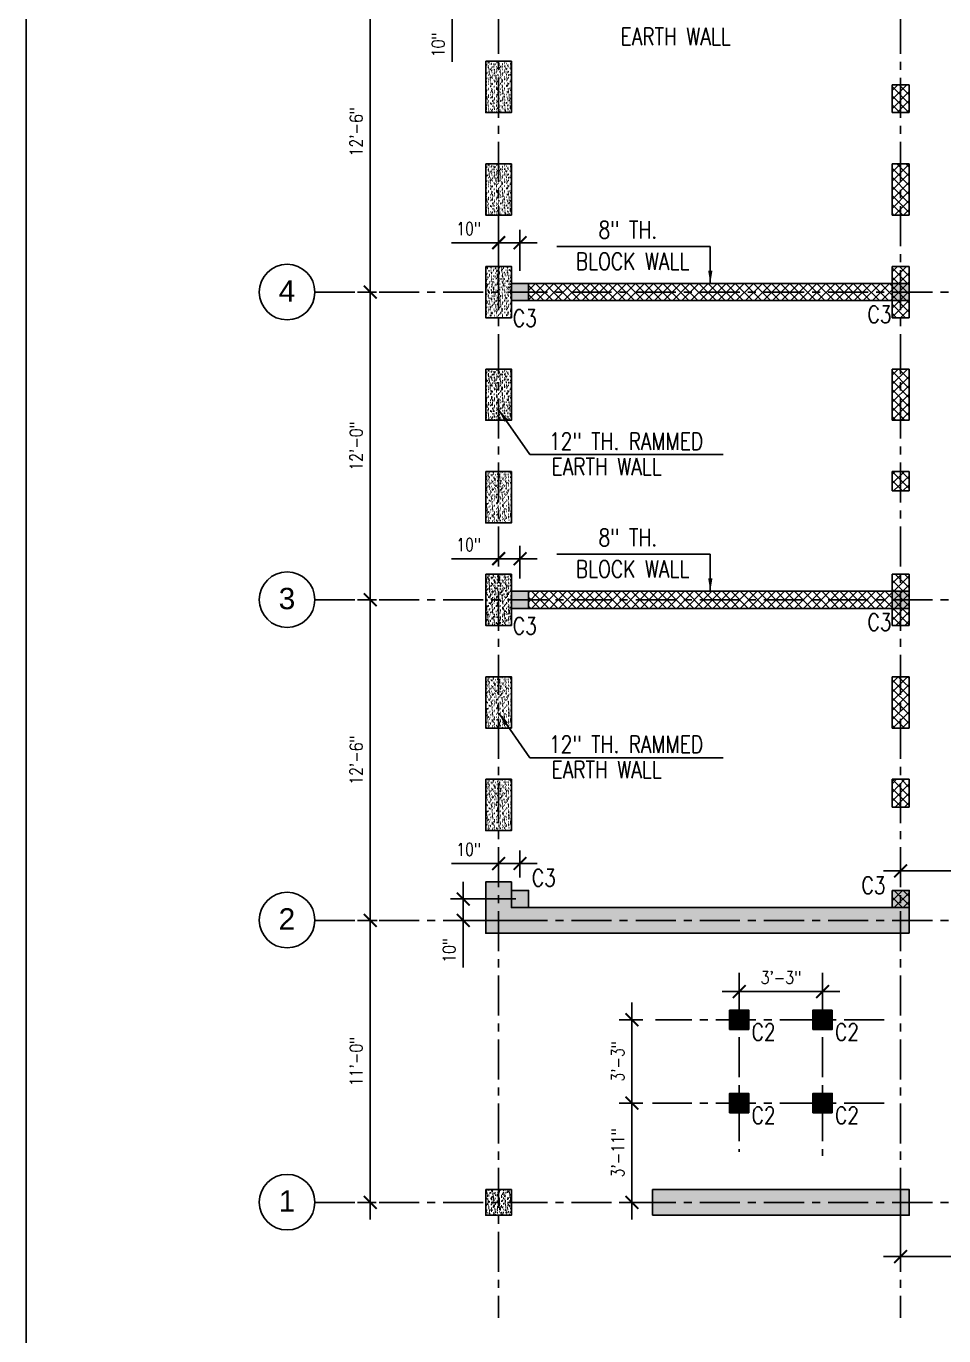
# Model space of a CAD drawing. Header units: inches. Extents: x 17147 to 26472, y -24737 to -16604.
# Drawn here: x 17532 to 17961, y -23878 to -23266 of the extents above; entities that cross this region are included whole.
import ezdxf
from ezdxf.enums import TextEntityAlignment as Align

# ---------------------------------------------------------------- set-up
doc = ezdxf.new("R2010")
doc.units = ezdxf.units.IN
doc.header["$MEASUREMENT"] = 0
doc.linetypes.add('CENTER', pattern=[2, 1.25, -0.25, 0.25, -0.25])
for name, color, linetype in [('A-HATCH RCC', 8, 'Continuous'), ('A-WALL-B', 33, 'Continuous'), ('A-WALL-RAMPED EARTH', 4, 'Continuous'), ('DIM', 2, 'Continuous'), ('DOOR', 4, 'Continuous'), ('GC', 3, 'Continuous'), ('Grid line', 1, 'CENTER'), ('GT', 4, 'Continuous'), ('LEVEL', 2, 'Continuous'), ('TEXT3', 4, 'Continuous'), ('WALL', 3, 'Continuous'), ('WALL HATCH', 252, 'Continuous')]:
    doc.layers.add(name, color=color, linetype=linetype)
doc.styles.add('dim', font='arial.ttf')
doc.styles.add('DIM 1_4 (A)', font='simplex.shx', dxfattribs={"width": 0.8})
doc.styles.add('DIM 3_16 (A)', font='simplex.shx', dxfattribs={"width": 0.8})
doc.dimstyles.new('DIM 3_16 (A)', dxfattribs={"dimtxt": 6, "dimasz": 6, "dimexe": 6, "dimexo": 6, "dimgap": 3, "dimtad": 1, "dimdec": 0, "dimzin": 3, "dimdsep": 46, "dimlunit": 4, "dimtxsty": 'DIM 3_16 (A)', "dimblk": 'ARCHTICK', "dimcen": 6, "dimdle": 8, "dimclrd": 2, "dimclre": 2, "dimclrt": 3, "dimadec": 0, "dimazin": 2, "dimtfac": 1, "dimtdec": 0, "dimtofl": 0, "dimtmove": 0, "dimatfit": 3, "dimfxl": 0, "dimtolj": 1, "dimtzin": 0, "dimlwd": -1, "dimlwe": -1, "dimarcsym": 0})
pattern_1 = [(127.5, (-13276982.5011, -107078831.9895), (-1.957652949317, -0.06400125184), [0, -1.54432, 0, -1.7272, 0, -1.651]), (97.5, (-13276982.501, -107078831.9895), (-2.867300402273, 1.79809313255), [0, -0.83312, 0, -1.39192, 0, -0.5334]), (57.5, (-13276982.5011, -107078833.2392), (-0.005748738714, 3.163969480966), [0, -0.508, 0, -1.8288, 0, -2.3876]), (47.5, (-13276982.501, -107078833.2392), (-0.89171729303, 3.05422580989), [0, -0.254, 0, -1.19888, 0, -1.3716])]
pattern_2 = [(45, (-40441.55235, -33702.42094), (-0.08838834765, 0.08838834765), [])]

# ---------------------------------------------------------------- blocks, each defined once
blk = doc.blocks.new('_ARCHTICK')
at = {"color": 0, "linetype": 'ByBlock', "const_width": 0.15}
blk.add_lwpolyline([(-0.5, -0.5), (0.5, 0.5)], dxfattribs=at)
blk = doc.blocks.new('*D94')
at = {"layer": 'DEFPOINTS', "color": 0, "transparency": 16777216}
for p in [(17693.24, -23240.04), (17695.52, -23240.04), (17702.21, -23390.04)]:
    blk.add_point(p, dxfattribs=at)
at = {"layer": 'DIM', "color": 2, "transparency": 16777216}
for p, q in [((17693.24, -23398.04), (17693.24, -23232.04)), ((17689.52, -23240.04), (17687.24, -23240.04)), ((17696.21, -23390.04), (17687.24, -23390.04))]:
    blk.add_line(p, q, dxfattribs=at)
at = {"layer": 'DIM', "color": 2, "transparency": 16777216, "xscale": 6, "yscale": 6, "zscale": 6}
for p, rotation in [((17693.24, -23240.04), 90), ((17693.24, -23390.04), 270)]:
    blk.add_blockref('_ARCHTICK', p, dxfattribs=dict(at, rotation=rotation))
at = {"layer": 'DIM', "color": 3, "transparency": 16777216, "insert": (17686.67, -23315.04), "char_height": 6, "attachment_point": 5, "rotation": 90, "style": 'DIM 3_16 (A)'}
blk.add_mtext('\\A1;12\'-6"', dxfattribs=at)
blk = doc.blocks.new('*D95')
at = {"layer": 'DEFPOINTS', "color": 0, "transparency": 16777216}
for p in [(17693.24, -23390.04), (17695.52, -23390.04), (17702.21, -23534.04)]:
    blk.add_point(p, dxfattribs=at)
at = {"layer": 'DIM', "color": 2, "transparency": 16777216}
for p, q in [((17693.24, -23542.04), (17693.24, -23382.04)), ((17689.52, -23390.04), (17687.24, -23390.04)), ((17696.21, -23534.04), (17687.24, -23534.04))]:
    blk.add_line(p, q, dxfattribs=at)
at = {"layer": 'DIM', "color": 2, "transparency": 16777216, "xscale": 6, "yscale": 6, "zscale": 6}
for p, rotation in [((17693.24, -23390.04), 90), ((17693.24, -23534.04), 270)]:
    blk.add_blockref('_ARCHTICK', p, dxfattribs=dict(at, rotation=rotation))
at = {"layer": 'DIM', "color": 3, "transparency": 16777216, "insert": (17686.67, -23462.04), "char_height": 6, "attachment_point": 5, "rotation": 90, "style": 'DIM 3_16 (A)'}
blk.add_mtext('\\A1;12\'-0"', dxfattribs=at)
blk = doc.blocks.new('*D96')
at = {"layer": 'DEFPOINTS', "color": 0, "transparency": 16777216}
for p in [(17693.24, -23534.04), (17695.52, -23534.04), (17702.49, -23684.04)]:
    blk.add_point(p, dxfattribs=at)
at = {"layer": 'DIM', "color": 2, "transparency": 16777216}
for p, q in [((17693.24, -23692.04), (17693.24, -23526.04)), ((17689.52, -23534.04), (17687.24, -23534.04)), ((17696.49, -23684.04), (17687.24, -23684.04))]:
    blk.add_line(p, q, dxfattribs=at)
at = {"layer": 'DIM', "color": 2, "transparency": 16777216, "xscale": 6, "yscale": 6, "zscale": 6}
for p, rotation in [((17693.24, -23534.04), 90), ((17693.24, -23684.04), 270)]:
    blk.add_blockref('_ARCHTICK', p, dxfattribs=dict(at, rotation=rotation))
at = {"layer": 'DIM', "color": 3, "transparency": 16777216, "insert": (17686.67, -23609.04), "char_height": 6, "attachment_point": 5, "rotation": 90, "style": 'DIM 3_16 (A)'}
blk.add_mtext('\\A1;12\'-6"', dxfattribs=at)
blk = doc.blocks.new('*D97')
at = {"layer": 'DEFPOINTS', "color": 0, "transparency": 16777216}
for p in [(17693.24, -23684.04), (17695.66, -23684.04), (17702.06, -23816.04)]:
    blk.add_point(p, dxfattribs=at)
at = {"layer": 'DIM', "color": 2, "transparency": 16777216}
for p, q in [((17693.24, -23824.04), (17693.24, -23676.04)), ((17689.66, -23684.04), (17687.24, -23684.04)), ((17696.06, -23816.04), (17687.24, -23816.04))]:
    blk.add_line(p, q, dxfattribs=at)
at = {"layer": 'DIM', "color": 2, "transparency": 16777216, "xscale": 6, "yscale": 6, "zscale": 6}
for p, rotation in [((17693.24, -23684.04), 90), ((17693.24, -23816.04), 270)]:
    blk.add_blockref('_ARCHTICK', p, dxfattribs=dict(at, rotation=rotation))
at = {"layer": 'DIM', "color": 3, "transparency": 16777216, "insert": (17686.67, -23750.04), "char_height": 6, "attachment_point": 5, "rotation": 90, "style": 'DIM 3_16 (A)'}
blk.add_mtext('\\A1;11\'-0"', dxfattribs=at)
blk = doc.blocks.new('*D100')
at = {"layer": 'DEFPOINTS', "color": 0, "transparency": 16777216}
for p in [(17815.58, -23730.54), (17826.62, -23730.54), (17826.62, -23769.54)]:
    blk.add_point(p, dxfattribs=at)
at = {"layer": 'DIM', "color": 2, "transparency": 16777216}
for p, q in [((17815.58, -23777.54), (17815.58, -23722.54)), ((17820.62, -23730.54), (17809.58, -23730.54)), ((17820.62, -23769.54), (17809.58, -23769.54))]:
    blk.add_line(p, q, dxfattribs=at)
at = {"layer": 'DIM', "color": 2, "transparency": 16777216, "xscale": 6, "yscale": 6, "zscale": 6}
for p, rotation in [((17815.58, -23730.54), 90), ((17815.58, -23769.54), 270)]:
    blk.add_blockref('_ARCHTICK', p, dxfattribs=dict(at, rotation=rotation))
at = {"layer": 'DIM', "color": 3, "transparency": 16777216, "insert": (17809, -23750.04), "char_height": 6, "attachment_point": 5, "rotation": 90, "style": 'DIM 3_16 (A)'}
blk.add_mtext('\\A1;3\'-3"', dxfattribs=at)
blk = doc.blocks.new('*D101')
at = {"layer": 'DEFPOINTS', "color": 0, "transparency": 16777216}
for p in [(17826.62, -23769.54), (17815.58, -23816.04), (17826.62, -23816.04)]:
    blk.add_point(p, dxfattribs=at)
at = {"layer": 'DIM', "color": 2, "transparency": 16777216}
for p, q in [((17815.58, -23761.54), (17815.58, -23824.04)), ((17820.62, -23769.54), (17809.58, -23769.54)), ((17820.62, -23816.04), (17809.58, -23816.04))]:
    blk.add_line(p, q, dxfattribs=at)
at = {"layer": 'DIM', "color": 2, "transparency": 16777216, "xscale": 6, "yscale": 6, "zscale": 6}
for p, rotation in [((17815.58, -23769.54), 90), ((17815.58, -23816.04), 270)]:
    blk.add_blockref('_ARCHTICK', p, dxfattribs=dict(at, rotation=rotation))
at = {"layer": 'DIM', "color": 3, "transparency": 16777216, "insert": (17809, -23792.79), "char_height": 6, "attachment_point": 5, "rotation": 90, "style": 'DIM 3_16 (A)'}
blk.add_mtext('\\A1;3\'-11"', dxfattribs=at)
blk = doc.blocks.new('*D147')
at = {"layer": 'DEFPOINTS', "color": 0, "transparency": 16777216}
for p in [(17731.58, -23240.04), (17767.24, -23240.04), (17767.24, -23250.04)]:
    blk.add_point(p, dxfattribs=at)
at = {"layer": 'LEVEL', "color": 2, "transparency": 16777216}
for p, q in [((17761.24, -23240.04), (17725.58, -23240.04)), ((17731.58, -23240.04), (17731.58, -23258.04)), ((17761.24, -23250.04), (17725.58, -23250.04)), ((17731.58, -23250.04), (17731.58, -23282.37))]:
    blk.add_line(p, q, dxfattribs=at)
at = {"layer": 'LEVEL', "color": 2, "transparency": 16777216, "xscale": 6, "yscale": 6, "zscale": 6}
for p, rotation in [((17731.58, -23240.04), 90), ((17731.58, -23250.04), 270)]:
    blk.add_blockref('_ARCHTICK', p, dxfattribs=dict(at, rotation=rotation))
at = {"layer": 'LEVEL', "color": 3, "transparency": 16777216, "insert": (17725.01, -23274.34), "char_height": 6, "attachment_point": 5, "rotation": 90, "style": 'DIM 3_16 (A)'}
blk.add_mtext('\\A1;10"', dxfattribs=at)
blk = doc.blocks.new('*D150')
at = {"layer": 'DEFPOINTS', "color": 0, "transparency": 16777216}
for p in [(17753.24, -23366.94), (17753.24, -23386.04), (17763.24, -23386.04)]:
    blk.add_point(p, dxfattribs=at)
at = {"layer": 'LEVEL', "color": 2, "transparency": 16777216}
for p, q in [((17753.24, -23380.04), (17753.24, -23360.94)), ((17763.24, -23380.04), (17763.24, -23360.94)), ((17753.24, -23366.94), (17731.19, -23366.94)), ((17771.24, -23366.94), (17753.24, -23366.94))]:
    blk.add_line(p, q, dxfattribs=at)
at = {"layer": 'LEVEL', "color": 2, "transparency": 16777216, "xscale": 6, "yscale": 6, "zscale": 6, "rotation": 180}
blk.add_blockref('_ARCHTICK', (17753.24, -23366.94), dxfattribs=at)
at = {"layer": 'LEVEL', "color": 2, "transparency": 16777216, "xscale": 6, "yscale": 6, "zscale": 6}
blk.add_blockref('_ARCHTICK', (17763.24, -23366.94), dxfattribs=at)
at = {"layer": 'LEVEL', "color": 3, "transparency": 16777216, "insert": (17739.22, -23360.37), "char_height": 6, "attachment_point": 5, "style": 'DIM 3_16 (A)'}
blk.add_mtext('\\A1;10"', dxfattribs=at)
blk = doc.blocks.new('*D151')
at = {"layer": 'DEFPOINTS', "color": 0, "transparency": 16777216}
for p in [(17753.24, -23514.82), (17753.24, -23522.04), (17763.24, -23530.04)]:
    blk.add_point(p, dxfattribs=at)
at = {"layer": 'LEVEL', "color": 2, "transparency": 16777216}
for p, q in [((17753.24, -23516.04), (17753.24, -23508.82)), ((17763.24, -23524.04), (17763.24, -23508.82)), ((17753.24, -23514.82), (17731.19, -23514.82)), ((17771.24, -23514.82), (17753.24, -23514.82))]:
    blk.add_line(p, q, dxfattribs=at)
at = {"layer": 'LEVEL', "color": 2, "transparency": 16777216, "xscale": 6, "yscale": 6, "zscale": 6, "rotation": 180}
blk.add_blockref('_ARCHTICK', (17753.24, -23514.82), dxfattribs=at)
at = {"layer": 'LEVEL', "color": 2, "transparency": 16777216, "xscale": 6, "yscale": 6, "zscale": 6}
blk.add_blockref('_ARCHTICK', (17763.24, -23514.82), dxfattribs=at)
at = {"layer": 'LEVEL', "color": 3, "transparency": 16777216, "insert": (17739.22, -23508.24), "char_height": 6, "attachment_point": 5, "style": 'DIM 3_16 (A)'}
blk.add_mtext('\\A1;10"', dxfattribs=at)
blk = doc.blocks.new('*D152')
at = {"layer": 'DEFPOINTS', "color": 0, "transparency": 16777216}
for p in [(17753.24, -23657.42), (17753.24, -23666.04), (17763.24, -23670.04)]:
    blk.add_point(p, dxfattribs=at)
at = {"layer": 'LEVEL', "color": 2, "transparency": 16777216}
for p, q in [((17753.24, -23660.04), (17753.24, -23651.42)), ((17763.24, -23664.04), (17763.24, -23651.42)), ((17753.24, -23657.42), (17731.19, -23657.42)), ((17771.24, -23657.42), (17753.24, -23657.42))]:
    blk.add_line(p, q, dxfattribs=at)
at = {"layer": 'LEVEL', "color": 2, "transparency": 16777216, "xscale": 6, "yscale": 6, "zscale": 6, "rotation": 180}
blk.add_blockref('_ARCHTICK', (17753.24, -23657.42), dxfattribs=at)
at = {"layer": 'LEVEL', "color": 2, "transparency": 16777216, "xscale": 6, "yscale": 6, "zscale": 6}
blk.add_blockref('_ARCHTICK', (17763.24, -23657.42), dxfattribs=at)
at = {"layer": 'LEVEL', "color": 3, "transparency": 16777216, "insert": (17739.22, -23650.85), "char_height": 6, "attachment_point": 5, "style": 'DIM 3_16 (A)'}
blk.add_mtext('\\A1;10"', dxfattribs=at)
blk = doc.blocks.new('*D153')
at = {"layer": 'DEFPOINTS', "color": 0, "transparency": 16777216}
for p in [(17767.24, -23674.04), (17736.69, -23684.04), (17767.24, -23684.04)]:
    blk.add_point(p, dxfattribs=at)
at = {"layer": 'LEVEL', "color": 2, "transparency": 16777216}
for p, q in [((17736.69, -23666.04), (17736.69, -23684.04)), ((17761.24, -23674.04), (17730.69, -23674.04)), ((17761.24, -23684.04), (17730.69, -23684.04)), ((17736.69, -23684.04), (17736.69, -23706.1))]:
    blk.add_line(p, q, dxfattribs=at)
at = {"layer": 'LEVEL', "color": 2, "transparency": 16777216, "xscale": 6, "yscale": 6, "zscale": 6}
for p, rotation in [((17736.69, -23674.04), 90), ((17736.69, -23684.04), 270)]:
    blk.add_blockref('_ARCHTICK', p, dxfattribs=dict(at, rotation=rotation))
at = {"layer": 'LEVEL', "color": 3, "transparency": 16777216, "insert": (17730.12, -23698.07), "char_height": 6, "attachment_point": 5, "rotation": 90, "style": 'DIM 3_16 (A)'}
blk.add_mtext('\\A1;10"', dxfattribs=at)
blk = doc.blocks.new('*D154')
at = {"layer": 'DEFPOINTS', "color": 0, "transparency": 16777216}
for p in [(17904.74, -23717.35), (17865.74, -23726.04), (17904.74, -23726.04)]:
    blk.add_point(p, dxfattribs=at)
at = {"layer": 'LEVEL', "color": 2, "transparency": 16777216}
for p, q in [((17865.74, -23720.04), (17865.74, -23711.35)), ((17904.74, -23720.04), (17904.74, -23711.35)), ((17857.74, -23717.35), (17912.74, -23717.35))]:
    blk.add_line(p, q, dxfattribs=at)
at = {"layer": 'LEVEL', "color": 2, "transparency": 16777216, "xscale": 6, "yscale": 6, "zscale": 6, "rotation": 180}
blk.add_blockref('_ARCHTICK', (17865.74, -23717.35), dxfattribs=at)
at = {"layer": 'LEVEL', "color": 2, "transparency": 16777216, "xscale": 6, "yscale": 6, "zscale": 6}
blk.add_blockref('_ARCHTICK', (17904.74, -23717.35), dxfattribs=at)
at = {"layer": 'LEVEL', "color": 3, "transparency": 16777216, "insert": (17885.24, -23710.78), "char_height": 6, "attachment_point": 5, "style": 'DIM 3_16 (A)'}
blk.add_mtext('\\A1;3\'-3"', dxfattribs=at)
blk = doc.blocks.new('*D155')
at = {"layer": 'DEFPOINTS', "color": 0, "transparency": 16777216}
for p in [(17941.24, -23660.93), (17941.24, -23670.04), (18102.24, -23678.04)]:
    blk.add_point(p, dxfattribs=at)
at = {"layer": 'LEVEL', "color": 2, "transparency": 16777216}
for p, q in [((18110.24, -23660.93), (17933.24, -23660.93)), ((17941.24, -23664.04), (17941.24, -23654.93)), ((18102.24, -23672.04), (18102.24, -23654.93))]:
    blk.add_line(p, q, dxfattribs=at)
at = {"layer": 'LEVEL', "color": 2, "transparency": 16777216, "xscale": 6, "yscale": 6, "zscale": 6, "rotation": 180}
blk.add_blockref('_ARCHTICK', (17941.24, -23660.93), dxfattribs=at)
at = {"layer": 'LEVEL', "color": 2, "transparency": 16777216, "xscale": 6, "yscale": 6, "zscale": 6}
blk.add_blockref('_ARCHTICK', (18102.24, -23660.93), dxfattribs=at)
at = {"layer": 'LEVEL', "color": 3, "transparency": 16777216, "insert": (18021.74, -23654.35), "char_height": 6, "attachment_point": 5, "style": 'DIM 3_16 (A)'}
blk.add_mtext('\\A1;13\'-5"', dxfattribs=at)
blk = doc.blocks.new('*D156')
at = {"layer": 'DEFPOINTS', "color": 0, "transparency": 16777216}
for p in [(17941.24, -23810.04), (18102.24, -23810.04), (17941.24, -23841.39)]:
    blk.add_point(p, dxfattribs=at)
at = {"layer": 'LEVEL', "color": 2, "transparency": 16777216}
for p, q in [((17941.24, -23816.04), (17941.24, -23847.39)), ((18102.24, -23816.04), (18102.24, -23847.39)), ((18110.24, -23841.39), (17933.24, -23841.39))]:
    blk.add_line(p, q, dxfattribs=at)
at = {"layer": 'LEVEL', "color": 2, "transparency": 16777216, "xscale": 6, "yscale": 6, "zscale": 6, "rotation": 180}
blk.add_blockref('_ARCHTICK', (17941.24, -23841.39), dxfattribs=at)
at = {"layer": 'LEVEL', "color": 2, "transparency": 16777216, "xscale": 6, "yscale": 6, "zscale": 6}
blk.add_blockref('_ARCHTICK', (18102.24, -23841.39), dxfattribs=at)
at = {"layer": 'LEVEL', "color": 3, "transparency": 16777216, "insert": (18021.74, -23834.82), "char_height": 6, "attachment_point": 5, "style": 'DIM 3_16 (A)'}
blk.add_mtext('\\A1;13\'-5"', dxfattribs=at)

msp = doc.modelspace()

# ---------------------------------------------------------------- hatches: boundary and pattern name
at = {"layer": 'A-HATCH RCC'}
h = msp.add_hatch(dxfattribs=at)
h.set_pattern_fill('_USER,_O', color=256, scale=3, angle=45, double=1, pattern_type=0)
h.set_pattern_definition([(45, (19123.9706, -23386.0436), (-2.1213203, 2.1213203), []), (135, (19123.9706, -23386.0436), (-2.1213203, -2.1213203), [])])
h.paths.add_polyline_path([(17937.24463, -23306.04359), (17945.24463, -23306.04359), (17945.24463, -23293.04359), (17937.24463, -23293.04359)])
h.paths.add_polyline_path([(17937.24463, -23354.04359), (17945.24463, -23354.04359), (17945.24463, -23330.04359), (17937.24463, -23330.04359)])
h.paths.add_polyline_path([(17937.24463, -23394.04359), (17937.24463, -23402.04359), (17945.24463, -23402.04359), (17945.24463, -23378.04359), (17937.24463, -23378.04359), (17937.24463, -23386.04359), (17767.24463, -23386.04359), (17767.24463, -23394.04359)])
h.paths.add_polyline_path([(17945.24463, -23254.04359), (17945.24463, -23246.04359), (17937.24463, -23246.04359), (17937.24463, -23254.04359)])
h = msp.add_hatch(dxfattribs=at)
h.set_pattern_fill('AR-SAND', color=256, angle=90)
h.set_pattern_definition([(127.5, (29315.3073, -78319.2337), (-1.92682377, -0.06299336), [0, -1.52, 0, -1.7, 0, -1.625]), (97.5, (29315.3073, -78319.2337), (-2.82214607, 1.7697767), [0, -0.82, 0, -1.37, 0, -0.525]), (57.5, (29315.3073, -78320.4637), (-0.005659054, 3.11414186), [0, -0.5, 0, -1.8, 0, -2.35]), (47.5, (29315.3073, -78320.4637), (-0.87767556, 3.0061266), [0, -0.25, 0, -1.18, 0, -1.35])])
h.paths.add_polyline_path([(17747.24463, -23306.04359), (17759.24463, -23306.04359), (17759.24463, -23282.04359), (17747.24463, -23282.04359)])
h = msp.add_hatch(dxfattribs=at)
h.set_pattern_fill('AR-SAND', color=256, angle=90)
h.set_pattern_definition([(127.5, (29315.3073, -78367.2337), (-1.92682377, -0.06299336), [0, -1.52, 0, -1.7, 0, -1.625]), (97.5, (29315.3073, -78367.2337), (-2.82214607, 1.7697767), [0, -0.82, 0, -1.37, 0, -0.525]), (57.5, (29315.3073, -78368.4637), (-0.005659054, 3.11414186), [0, -0.5, 0, -1.8, 0, -2.35]), (47.5, (29315.3073, -78368.4637), (-0.87767556, 3.0061266), [0, -0.25, 0, -1.18, 0, -1.35])])
h.paths.add_polyline_path([(17747.24463, -23354.04359), (17759.24463, -23354.04359), (17759.24463, -23330.04359), (17747.24463, -23330.04359)])
h = msp.add_hatch(dxfattribs=at)
h.set_pattern_fill('AR-SAND', color=256, angle=90)
h.set_pattern_definition([(127.5, (29315.3073, -78367.2337), (-1.92682377, -0.06299336), [0, -1.52, 0, -1.7, 0, -1.625]), (97.5, (29315.3073, -78367.2337), (-2.82214607, 1.7697767), [0, -0.82, 0, -1.37, 0, -0.525]), (57.5, (29315.3073, -78368.4637), (-0.005659054, 3.11414186), [0, -0.5, 0, -1.8, 0, -2.35]), (47.5, (29315.3073, -78368.4637), (-0.87767556, 3.0061266), [0, -0.25, 0, -1.18, 0, -1.35])])
h.paths.add_polyline_path([(17759.24463, -23378.04359), (17747.24463, -23378.04359), (17747.24463, -23402.04359), (17759.24463, -23402.04359)])
h = msp.add_hatch(dxfattribs=at)
h.set_pattern_fill('AR-SAND', color=256, angle=90)
h.set_pattern_definition([(127.5, (29315.3073, -78463.2337), (-1.92682377, -0.06299336), [0, -1.52, 0, -1.7, 0, -1.625]), (97.5, (29315.3073, -78463.2337), (-2.82214607, 1.7697767), [0, -0.82, 0, -1.37, 0, -0.525]), (57.5, (29315.3073, -78464.4637), (-0.005659054, 3.11414186), [0, -0.5, 0, -1.8, 0, -2.35]), (47.5, (29315.3073, -78464.4637), (-0.87767556, 3.0061266), [0, -0.25, 0, -1.18, 0, -1.35])])
h.paths.add_polyline_path([(17747.24463, -23450.04359), (17759.24463, -23450.04359), (17759.24463, -23426.04359), (17747.24463, -23426.04359)])
h = msp.add_hatch(dxfattribs=at)
h.set_pattern_fill('_USER,_O', color=256, scale=3, angle=45, double=1, pattern_type=0)
h.set_pattern_definition([(45, (-13221152.085, -107067503.427), (-2.12132034356, 2.12132034356), []), (135, (-13221152.085, -107067503.427), (-2.12132034356, -2.12132034356), [])])
h.paths.add_polyline_path([(17945.24463, -23570.04359), (17937.24463, -23570.04359), (17937.24463, -23594.04359), (17945.24463, -23594.04359)])
h.paths.add_polyline_path([(17937.24463, -23631.04359), (17945.24463, -23631.04359), (17945.24463, -23618.04359), (17937.24463, -23618.04359)])
h.paths.add_polyline_path([(17937.24463, -23670.04359), (17937.24463, -23678.04359), (17945.24463, -23678.04359), (17945.24463, -23670.04359)])
h.paths.add_polyline_path([(17937.24463, -23450.04359), (17945.24463, -23450.04359), (17945.24463, -23426.04359), (17937.24463, -23426.04359)])
h.paths.add_polyline_path([(17937.24463, -23474.04359), (17937.24463, -23483.04359), (17945.24463, -23483.04359), (17945.24463, -23474.04359)])
h.paths.add_polyline_path([(17937.24463, -23538.04359), (17937.24463, -23546.04359), (17945.24463, -23546.04359), (17945.24463, -23522.04359), (17937.24463, -23522.04359), (17937.24463, -23530.04359), (17767.24463, -23530.04359), (17767.24463, -23538.04359)])
h = msp.add_hatch(dxfattribs=at)
h.set_pattern_fill('AR-SAND', color=256, scale=0.04, angle=90)
h.set_pattern_definition([(127.5, (-13276982.5011, -107078591.9895), (-1.957652949317, -0.06400125184), [0, -1.54432, 0, -1.7272, 0, -1.651]), (97.5, (-13276982.501, -107078591.9895), (-2.867300402273, 1.79809313255), [0, -0.83312, 0, -1.39192, 0, -0.5334]), (57.5, (-13276982.5011, -107078593.2392), (-0.005748738714, 3.163969480966), [0, -0.508, 0, -1.8288, 0, -2.3876]), (47.5, (-13276982.501, -107078593.2392), (-0.89171729303, 3.05422580989), [0, -0.254, 0, -1.19888, 0, -1.3716])])
h.paths.add_polyline_path([(17747.24463, -23474.04359), (17759.24463, -23474.04359), (17759.24463, -23498.04359), (17747.24463, -23498.04359)])
h = msp.add_hatch(dxfattribs=at)
h.set_pattern_fill('AR-SAND', color=256, scale=0.04, angle=90)
h.set_pattern_definition([(127.5, (-13276982.5011, -107078639.9895), (-1.957652949317, -0.06400125184), [0, -1.54432, 0, -1.7272, 0, -1.651]), (97.5, (-13276982.501, -107078639.9895), (-2.867300402273, 1.79809313255), [0, -0.83312, 0, -1.39192, 0, -0.5334]), (57.5, (-13276982.5011, -107078641.2392), (-0.005748738714, 3.163969480966), [0, -0.508, 0, -1.8288, 0, -2.3876]), (47.5, (-13276982.501, -107078641.2392), (-0.89171729303, 3.05422580989), [0, -0.254, 0, -1.19888, 0, -1.3716])])
h.paths.add_polyline_path([(17747.24463, -23522.04359), (17759.24463, -23522.04359), (17759.24463, -23546.04359), (17747.24463, -23546.04359)])
h = msp.add_hatch(dxfattribs=at)
h.set_pattern_fill('AR-SAND', color=256, scale=0.04, angle=90)
h.set_pattern_definition([(127.5, (-13276982.5011, -107078687.9895), (-1.957652949317, -0.06400125184), [0, -1.54432, 0, -1.7272, 0, -1.651]), (97.5, (-13276982.501, -107078687.9895), (-2.867300402273, 1.79809313255), [0, -0.83312, 0, -1.39192, 0, -0.5334]), (57.5, (-13276982.5011, -107078689.2392), (-0.005748738714, 3.163969480966), [0, -0.508, 0, -1.8288, 0, -2.3876]), (47.5, (-13276982.501, -107078689.2392), (-0.89171729303, 3.05422580989), [0, -0.254, 0, -1.19888, 0, -1.3716])])
h.paths.add_polyline_path([(17747.24463, -23570.04359), (17759.24463, -23570.04359), (17759.24463, -23594.04359), (17747.24463, -23594.04359)])
h = msp.add_hatch(dxfattribs=at)
h.set_pattern_fill('AR-SAND', color=256, scale=0.04, angle=90)
h.set_pattern_definition([(127.5, (-13276982.5011, -107078735.9895), (-1.957652949317, -0.06400125184), [0, -1.54432, 0, -1.7272, 0, -1.651]), (97.5, (-13276982.501, -107078735.9895), (-2.867300402273, 1.79809313255), [0, -0.83312, 0, -1.39192, 0, -0.5334]), (57.5, (-13276982.5011, -107078737.2392), (-0.005748738714, 3.163969480966), [0, -0.508, 0, -1.8288, 0, -2.3876]), (47.5, (-13276982.501, -107078737.2392), (-0.89171729303, 3.05422580989), [0, -0.254, 0, -1.19888, 0, -1.3716])])
h.paths.add_polyline_path([(17747.24463, -23618.04359), (17759.24463, -23618.04359), (17759.24463, -23642.04359), (17747.24463, -23642.04359)])
h = msp.add_hatch(dxfattribs=at)
h.set_pattern_fill('AR-SAND', color=256, scale=0.04, angle=90)
h.set_pattern_definition(pattern_1)
h.paths.add_polyline_path([(17945.24463, -23690.04359), (17747.24463, -23690.04359), (17747.24463, -23666.04359), (17759.24463, -23666.04359), (17759.24463, -23678.04359), (17945.24463, -23678.04359)])
h = msp.add_hatch(dxfattribs=at)
h.set_pattern_fill('AR-SAND', color=256, scale=0.04, angle=90)
h.set_pattern_definition([(127.5, (-13276982.5011, -107079011.9895), (-1.957652949317, -0.06400125184), [0, -1.54432, 0, -1.7272, 0, -1.651]), (97.5, (-13276982.501, -107079011.9895), (-2.867300402273, 1.79809313255), [0, -0.83312, 0, -1.39192, 0, -0.5334]), (57.5, (-13276982.5011, -107079013.2392), (-0.005748738714, 3.163969480966), [0, -0.508, 0, -1.8288, 0, -2.3876]), (47.5, (-13276982.501, -107079013.2392), (-0.89171729303, 3.05422580989), [0, -0.254, 0, -1.19888, 0, -1.3716])])
h.paths.add_polyline_path([(17747.24463, -23810.04359), (17759.24463, -23810.04359), (17759.24463, -23822.04359), (17747.24463, -23822.04359)])
h = msp.add_hatch(dxfattribs=at)
h.set_pattern_fill('AR-SAND', color=256, scale=0.04, angle=90)
h.set_pattern_definition(pattern_1)
h.paths.add_polyline_path([(17825.24463, -23822.04359), (17945.24463, -23822.04359), (17945.24463, -23810.04359), (17825.24463, -23810.04359)])
at = {"layer": 'WALL HATCH'}
for points in [[(17767.24463, -23386.04359), (17759.24463, -23386.04359), (17759.24463, -23394.04359), (17767.24463, -23394.04359)], [(17945.24463, -23386.04359), (17937.24463, -23386.04359), (17937.24463, -23394.04359), (17945.24463, -23394.04359)], [(17767.24463, -23530.04359), (17759.24463, -23530.04359), (17759.24463, -23538.04359), (17767.24463, -23538.04359)], [(17945.24463, -23530.04359), (17937.24463, -23530.04359), (17937.24463, -23538.04359), (17945.24463, -23538.04359)], [(17767.24463, -23670.04359), (17759.24463, -23670.04359), (17759.24463, -23678.04359), (17767.24463, -23678.04359)], [(17945.24463, -23670.04359), (17937.24463, -23670.04359), (17937.24463, -23678.04359), (17945.24463, -23678.04359)]]:
    msp.add_hatch(color=256, dxfattribs=at).paths.add_polyline_path(points)
h = msp.add_hatch(dxfattribs=at)
h.set_pattern_fill('ANSI31', color=256, style=0)
h.set_pattern_definition(pattern_2)
h.paths.add_polyline_path([(17861.24463, -23726.04359), (17870.24463, -23726.04359), (17870.24463, -23735.04359), (17861.24463, -23735.04359)])
h = msp.add_hatch(dxfattribs=at)
h.set_pattern_fill('ANSI31', color=256, style=0)
h.set_pattern_definition(pattern_2)
h.paths.add_polyline_path([(17909.24463, -23726.04359), (17900.24463, -23726.04359), (17900.24463, -23735.04359), (17909.24463, -23735.04359)])
h = msp.add_hatch(dxfattribs=at)
h.set_pattern_fill('ANSI31', color=256, style=0)
h.set_pattern_definition(pattern_2)
h.paths.add_polyline_path([(17861.24463, -23774.04359), (17870.24463, -23774.04359), (17870.24463, -23765.04359), (17861.24463, -23765.04359)])
h = msp.add_hatch(dxfattribs=at)
h.set_pattern_fill('ANSI31', color=256, style=0)
h.set_pattern_definition(pattern_2)
h.paths.add_polyline_path([(17909.24463, -23774.04359), (17900.24463, -23774.04359), (17900.24463, -23765.04359), (17909.24463, -23765.04359)])

# ---------------------------------------------------------------- linework, layer by layer
at = {"linetype": 'ByBlock'}
msp.add_lwpolyline([(17532.34178, -22728.11519), (18617.79681, -22728.11519), (18617.79681, -24397.5849), (17532.34178, -24397.5849)], close=True, dxfattribs=at)
at = {"layer": 'A-WALL-B'}
for p, q in [((17937.24463, -23670.04359), (17937.24463, -23678.04359)), ((17937.24463, -23670.04359), (17945.24463, -23670.04359)), ((17945.24463, -23670.04359), (17945.24463, -23678.04359))]:
    msp.add_line(p, q, dxfattribs=at)
at = {"layer": 'A-WALL-RAMPED EARTH'}
for points in [[(17747.24463, -23282.04359), (17759.24463, -23282.04359), (17759.24463, -23306.04359), (17747.24463, -23306.04359)], [(17747.24463, -23330.04359), (17759.24463, -23330.04359), (17759.24463, -23354.04359), (17747.24463, -23354.04359)], [(17747.24463, -23378.04359), (17759.24463, -23378.04359), (17759.24463, -23402.04359), (17747.24463, -23402.04359)], [(17747.24463, -23426.04359), (17759.24463, -23426.04359), (17759.24463, -23450.04359), (17747.24463, -23450.04359)], [(17747.24463, -23474.04359), (17759.24463, -23474.04359), (17759.24463, -23498.04359), (17747.24463, -23498.04359)], [(17747.24463, -23522.04359), (17759.24463, -23522.04359), (17759.24463, -23546.04359), (17747.24463, -23546.04359)], [(17747.24463, -23570.04359), (17759.24463, -23570.04359), (17759.24463, -23594.04359), (17747.24463, -23594.04359)], [(17747.24463, -23618.04359), (17759.24463, -23618.04359), (17759.24463, -23642.04359), (17747.24463, -23642.04359)], [(17945.24463, -23690.04359), (17747.24463, -23690.04359), (17747.24463, -23666.04359), (17759.24463, -23666.04359), (17759.24463, -23678.04359), (17945.24463, -23678.04359)], [(17747.24463, -23810.04359), (17759.24463, -23810.04359), (17759.24463, -23822.04359), (17747.24463, -23822.04359)], [(17825.24463, -23822.04359), (17945.24463, -23822.04359), (17945.24463, -23810.04359), (17825.24463, -23810.04359)]]:
    msp.add_lwpolyline(points, close=True, dxfattribs=at)
at = {"layer": 'DOOR', "color": 6}
for points in [[(17759.24463, -23386.04359), (17767.24463, -23386.04359), (17767.24463, -23394.04359), (17759.24463, -23394.04359)], [(17937.24463, -23386.04359), (17945.24463, -23386.04359), (17945.24463, -23394.04359), (17937.24463, -23394.04359)], [(17759.24463, -23530.04359), (17767.24463, -23530.04359), (17767.24463, -23538.04359), (17759.24463, -23538.04359)], [(17937.24463, -23530.04359), (17945.24463, -23530.04359), (17945.24463, -23538.04359), (17937.24463, -23538.04359)], [(17759.24463, -23670.04359), (17767.24463, -23670.04359), (17767.24463, -23678.04359), (17759.24463, -23678.04359)], [(17937.24463, -23670.04359), (17945.24463, -23670.04359), (17945.24463, -23678.04359), (17937.24463, -23678.04359)], [(17861.24463, -23726.04359), (17870.24463, -23726.04359), (17870.24463, -23735.04359), (17861.24463, -23735.04359)], [(17909.24463, -23726.04359), (17900.24463, -23726.04359), (17900.24463, -23735.04359), (17909.24463, -23735.04359)], [(17861.24463, -23774.04359), (17870.24463, -23774.04359), (17870.24463, -23765.04359), (17861.24463, -23765.04359)], [(17909.24463, -23774.04359), (17900.24463, -23774.04359), (17900.24463, -23765.04359), (17909.24463, -23765.04359)]]:
    msp.add_lwpolyline(points, close=True, dxfattribs=at)
at = {"layer": 'GC'}
for centre in [(17654.33811, -23390.04359), (17654.33811, -23533.98005), (17654.33811, -23683.91652), (17654.33811, -23815.91652)]:
    msp.add_circle(centre, 13, dxfattribs=at)
at = {"layer": 'Grid line', "ltscale": 15}
for p, q in [((17753.24463, -23019.76958), (17753.24463, -23870.04359)), ((17941.24463, -23019.76958), (17941.24463, -23870.04359)), ((17667.33811, -23390.04359), (18515.24463, -23390.04359)), ((17667.33811, -23534.04359), (18515.24463, -23534.04359)), ((17667.33811, -23684.04359), (18515.24463, -23684.04359)), ((17865.74463, -23708.65675), (17865.74463, -23792.30154)), ((17904.74463, -23708.65675), (17904.74463, -23794.20744)), ((17933.57165, -23730.54359), (17826.62289, -23730.54359)), ((17933.57165, -23769.54359), (17825.26826, -23769.54359)), ((17667.33811, -23816.04359), (18515.24463, -23816.04359))]:
    msp.add_line(p, q, dxfattribs=at)
at = {"layer": 'WALL'}
for p, q in [((17937.24463, -23293.04359), (17945.24463, -23293.04359)), ((17937.24463, -23306.04359), (17937.24463, -23293.04359)), ((17945.24463, -23306.04359), (17945.24463, -23293.04359)), ((17937.24463, -23306.04359), (17945.24463, -23306.04359)), ((17937.24463, -23354.04359), (17937.24463, -23330.04359)), ((17937.24463, -23330.04359), (17945.24463, -23330.04359)), ((17945.24463, -23354.04359), (17945.24463, -23330.04359)), ((17937.24463, -23354.04359), (17945.24463, -23354.04359)), ((17937.24463, -23386.04359), (17937.24463, -23378.04359)), ((17937.24463, -23378.04359), (17945.24463, -23378.04359)), ((17945.24463, -23378.04359), (17945.24463, -23402.04359)), ((17767.24463, -23386.04359), (17937.24463, -23386.04359)), ((17767.24463, -23394.04359), (17937.24463, -23394.04359)), ((17937.24463, -23394.04359), (17937.24463, -23402.04359)), ((17937.24463, -23402.04359), (17945.24463, -23402.04359)), ((17937.24463, -23426.04359), (17937.24463, -23450.04359)), ((17937.24463, -23426.04359), (17945.24463, -23426.04359)), ((17945.24463, -23426.04359), (17945.24463, -23450.04359)), ((17937.24463, -23450.04359), (17945.24463, -23450.04359)), ((17937.24463, -23474.04359), (17937.24463, -23483.04359)), ((17937.24463, -23474.04359), (17945.24463, -23474.04359)), ((17945.24463, -23474.04359), (17945.24463, -23483.04359)), ((17937.24463, -23483.04359), (17945.24463, -23483.04359)), ((17937.24463, -23522.04359), (17937.24463, -23530.04359)), ((17937.24463, -23522.04359), (17945.24463, -23522.04359)), ((17945.24463, -23522.04359), (17945.24463, -23546.04359)), ((17767.24463, -23530.04359), (17937.24463, -23530.04359)), ((17767.24463, -23538.04359), (17937.24463, -23538.04359)), ((17937.24463, -23538.04359), (17937.24463, -23546.04359)), ((17937.24463, -23546.04359), (17945.24463, -23546.04359)), ((17937.24463, -23570.04359), (17937.24463, -23594.04359)), ((17937.24463, -23570.04359), (17945.24463, -23570.04359)), ((17945.24463, -23570.04359), (17945.24463, -23594.04359)), ((17937.24463, -23594.04359), (17945.24463, -23594.04359)), ((17937.24463, -23618.04359), (17937.24463, -23631.04359)), ((17937.24463, -23618.04359), (17945.24463, -23618.04359)), ((17945.24463, -23618.04359), (17945.24463, -23631.04359)), ((17937.24463, -23631.04359), (17945.24463, -23631.04359))]:
    msp.add_line(p, q, dxfattribs=at)

# ---------------------------------------------------------------- texts
at = {"layer": 'GT', "color": 4, "style": 'dim'}
for s, p in [('4', (17654.27654, -23389.50098)), ('3', (17654.27654, -23533.43744)), ('2', (17654.27654, -23683.3739)), ('1', (17654.27654, -23815.3739))]:
    msp.add_text(s, height=10, dxfattribs=at).set_placement(p, align=Align.MIDDLE_CENTER)
at = {"layer": 'TEXT3', "style": 'DIM 1_4 (A)', "width": 0.8}
for s, p in [('EARTH WALL', (17836.08352, -23270.43402)), ('8" TH.', (17813.70056, -23360.89073)), ('BLOCK WALL', (17815.90281, -23375.65093)), ('12" TH. RAMMED', (17812.83068, -23459.85116)), ('EARTH WALL', (17803.81348, -23471.70945)), ('8" TH.', (17813.70056, -23504.89073)), ('BLOCK WALL', (17815.90281, -23519.65093)), ('12" TH. RAMMED', (17812.83068, -23601.68849)), ('EARTH WALL', (17803.81348, -23613.54678))]:
    msp.add_text(s, height=8, dxfattribs=at).set_placement(p, align=Align.MIDDLE_CENTER)
for s, p in [('C3', (17925.75466, -23404.50148)), ('C3', (17759.91258, -23406.23848)), ('C3', (17759.91258, -23550.23848)), ('C3', (17925.75466, -23548.50148)), ('C3', (17768.78832, -23668.1267)), ('C3', (17922.94803, -23671.63569)), ('C2', (17871.54973, -23740.31529)), ('C2', (17910.54973, -23740.31529)), ('C2', (17871.54973, -23779.31529)), ('C2', (17910.54973, -23779.31529))]:
    msp.add_text(s, height=8, dxfattribs=at).set_placement(p)

# ---------------------------------------------------------------- dimensions: what is measured, and where the dimension line sits
at = {"layer": 'DIM'}
for base, p1, p2, picture, middle in [((17693.24463, -23240.04359), (17702.21043, -23390.04359), (17695.51722, -23240.04359), '*D94', (17686.6732, -23315.04359)), ((17693.24463, -23390.04359), (17702.21043, -23534.04359), (17695.51722, -23390.04359), '*D95', (17686.6732, -23462.04359)), ((17693.24463, -23534.04359), (17702.48932, -23684.04359), (17695.51722, -23534.04359), '*D96', (17686.6732, -23609.04359)), ((17693.24463, -23684.04359), (17702.0648, -23816.04359), (17695.65666, -23684.04359), '*D97', (17686.6732, -23750.04359)), ((17815.57584, -23730.54359), (17826.62289, -23769.54359), (17826.62289, -23730.54359), '*D100', (17809.00441, -23750.04359)), ((17815.5758434236, -23816.0435940862), (17826.6228922084, -23769.5435940862), (17826.6228922084, -23816.0435940862), '*D101', (17809.0044148522, -23792.7935940862))]:
    dim = msp.add_linear_dim(base=base, p1=p1, p2=p2, angle=90, dimstyle='DIM 3_16 (A)', dxfattribs=at)
    dim.commit()
    dim.dimension.update_dxf_attribs({"geometry": picture, "text_midpoint": middle})
at = {"layer": 'LEVEL', "color": 2}
dim = msp.add_linear_dim(base=(17731.58087, -23240.04359), p1=(17767.24463, -23250.04359), p2=(17767.24463, -23240.04359), angle=90, dimstyle='DIM 3_16 (A)', dxfattribs=at)
dim.commit()
dim.dimension.update_dxf_attribs({"geometry": '*D147', "text_midpoint": (17731.58087, -23274.33689), "dimtype": 160})
for base, p1, p2, picture, middle in [((17753.24463, -23366.94102), (17763.24463, -23386.04359), (17753.24463, -23386.04359), '*D150', (17739.21606, -23360.3696)), ((17753.24463, -23514.81636), (17763.24463, -23530.04359), (17753.24463, -23522.04359), '*D151', (17739.21606, -23508.24493)), ((17753.24463, -23657.42391), (17763.24463, -23670.04359), (17753.24463, -23666.04359), '*D152', (17739.21606, -23650.85248)), ((17941.24463, -23660.92512), (18102.24463, -23678.04359), (17941.24463, -23670.04359), '*D155', (18021.74463, -23654.35369)), ((17904.74463, -23717.35162), (17865.74463, -23726.04359), (17904.74463, -23726.04359), '*D154', (17885.24463, -23710.78019)), ((17941.24463, -23841.39174), (18102.24463, -23810.04359), (17941.24463, -23810.04359), '*D156', (18021.74463, -23834.82031))]:
    dim = msp.add_linear_dim(base=base, p1=p1, p2=p2, dimstyle='DIM 3_16 (A)', dxfattribs=at)
    dim.commit()
    dim.dimension.update_dxf_attribs({"geometry": picture, "text_midpoint": middle})
dim = msp.add_linear_dim(base=(17736.68673, -23684.04359), p1=(17767.24463, -23674.04359), p2=(17767.24463, -23684.04359), angle=90, dimstyle='DIM 3_16 (A)', dxfattribs=at)
dim.commit()
dim.dimension.update_dxf_attribs({"geometry": '*D153', "text_midpoint": (17730.1153, -23698.07217)})

# ---------------------------------------------------------------- leaders
at = {"layer": 'DIM'}
for points in [[(17852.24463, -23386.04359), (17852.24463, -23368.74116), (17780.5247, -23368.74116)], [(17753.35147, -23445.22442), (17767.84486, -23466.08023), (17858.31127, -23466.08023)], [(17852.24463, -23530.04359), (17852.24463, -23512.74116), (17780.5247, -23512.74116)], [(17753.35147, -23587.06175), (17767.84486, -23607.91757), (17858.31127, -23607.91757)]]:
    msp.add_leader(points, dimstyle='DIM 3_16 (A)', dxfattribs=at)

doc.saveas('drawing.dxf')
